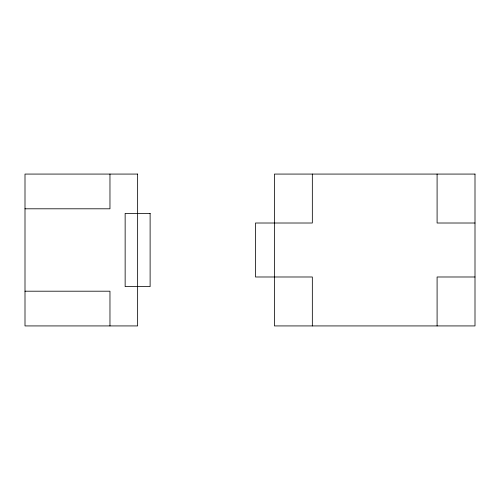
<?xml version="1.0" encoding="UTF-8"?>
<svg xmlns="http://www.w3.org/2000/svg" width="500" height="500" viewBox="0 0 500 500"><rect width="100%" height="100%" fill="white"/><g stroke="black" fill="none" stroke-linecap="round" stroke-linejoin="round"><path stroke-width="0.75" d="M25 208.8L109.963 208.8L109.963 174.075M475 223.012L437.094 223.012L437.094 174.075M475 276.988L437.094 276.988L437.094 325.925M25 291.2L109.963 291.2L109.963 325.925M312.337 174.075L312.337 223.012L255.494 223.012L255.494 276.988L312.337 276.988L312.337 325.925M137.631 174.075L25 174.075L25 325.925L137.631 325.925L137.631 174.075M475 174.075L274.431 174.075L274.431 325.925L475 325.925L475 174.075M150.119 213.381L125.144 213.381L125.144 286.619L150.119 286.619L150.119 213.381"/></g></svg>
